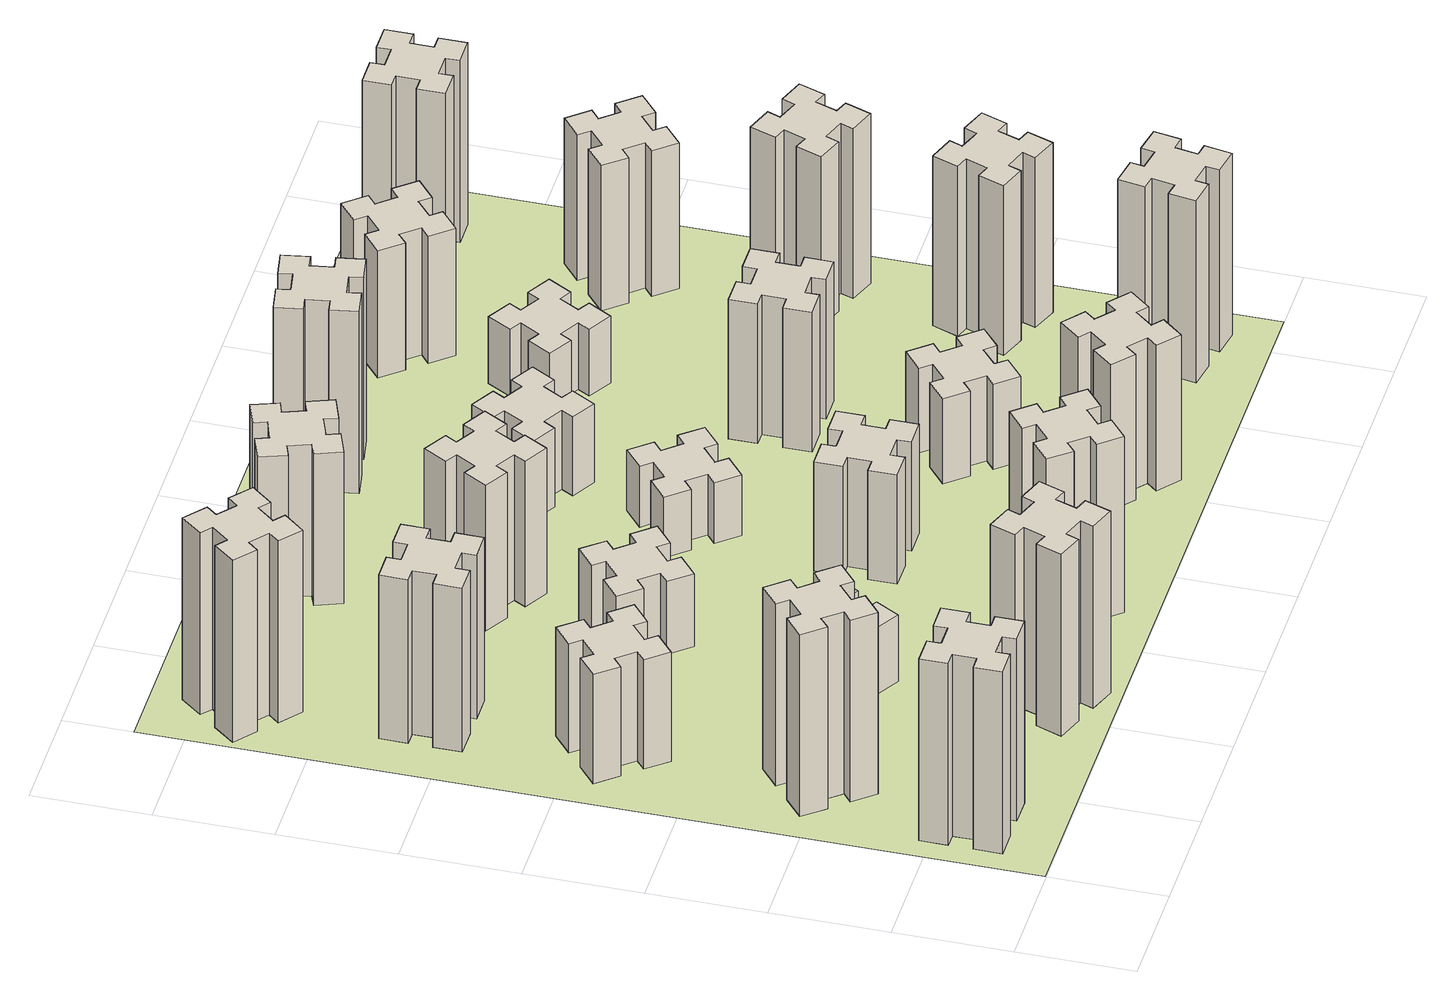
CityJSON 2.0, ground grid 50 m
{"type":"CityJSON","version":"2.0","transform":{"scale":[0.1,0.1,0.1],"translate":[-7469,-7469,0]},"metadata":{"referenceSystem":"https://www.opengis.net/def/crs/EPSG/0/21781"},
"CityObjects":{
"building1":{"type":"Building","attributes":{"class":"1000","function":"1000","usage":"1000","yearOfConstruction":2016,"roofType":"1000","measuredHeight":90,"storeysAboveGround":30,"storeysBelowGround":0},"geometry":[{"type":"Solid","lod":"1","boundaries":[[[[0,1,2,3,4,5,6,7,8,9,10,11,12,13,14,15,16,17,18,19]],[[17,16,20,21]],[[16,15,22,20]],[[15,14,23,22]],[[14,13,24,23]],[[13,12,25,24]],[[12,11,26,25]],[[11,10,27,26]],[[10,9,28,27]],[[9,8,29,28]],[[8,7,30,29]],[[7,6,31,30]],[[6,5,32,31]],[[5,4,33,32]],[[4,3,34,33]],[[3,2,35,34]],[[2,1,36,35]],[[1,0,37,36]],[[0,19,38,37]],[[19,18,39,38]],[[18,17,21,39]],[[24,25,26,27,28,29,30,31,32,33,34,35,36,37,38,39,21,20,22,23]]]]}]},
"building2":{"type":"Building","attributes":{"class":"1000","function":"1000","usage":"1000","yearOfConstruction":2016,"roofType":"1000","measuredHeight":90,"storeysAboveGround":30,"storeysBelowGround":0},"geometry":[{"type":"Solid","lod":"1","boundaries":[[[[40,41,42,43,44,45,46,47,48,49,50,51,52,53,54,55,56,57,58,59]],[[57,56,60,61]],[[56,55,62,60]],[[55,54,63,62]],[[54,53,64,63]],[[53,52,65,64]],[[52,51,66,65]],[[51,50,67,66]],[[50,49,68,67]],[[49,48,69,68]],[[48,47,70,69]],[[47,46,71,70]],[[46,45,72,71]],[[45,44,73,72]],[[44,43,74,73]],[[43,42,75,74]],[[42,41,76,75]],[[41,40,77,76]],[[40,59,78,77]],[[59,58,79,78]],[[58,57,61,79]],[[64,65,66,67,68,69,70,71,72,73,74,75,76,77,78,79,61,60,62,63]]]]}]},
"building3":{"type":"Building","attributes":{"class":"1000","function":"1000","usage":"1000","yearOfConstruction":2016,"roofType":"1000","measuredHeight":54,"storeysAboveGround":30,"storeysBelowGround":0},"geometry":[{"type":"Solid","lod":"1","boundaries":[[[[80,81,82,83,84,85,86,87,88,89,90,91,92,93,94,95,96,97,98,99]],[[97,96,100,101]],[[96,95,102,100]],[[95,94,103,102]],[[94,93,104,103]],[[93,92,105,104]],[[92,91,106,105]],[[91,90,107,106]],[[90,89,108,107]],[[89,88,109,108]],[[88,87,110,109]],[[87,86,111,110]],[[86,85,112,111]],[[85,84,113,112]],[[84,83,114,113]],[[83,82,115,114]],[[82,81,116,115]],[[81,80,117,116]],[[80,99,118,117]],[[99,98,119,118]],[[98,97,101,119]],[[104,105,106,107,108,109,110,111,112,113,114,115,116,117,118,119,101,100,102,103]]]]}]},
"building4":{"type":"Building","attributes":{"class":"1000","function":"1000","usage":"1000","yearOfConstruction":2016,"roofType":"1000","measuredHeight":81,"storeysAboveGround":30,"storeysBelowGround":0},"geometry":[{"type":"Solid","lod":"1","boundaries":[[[[120,121,122,123,124,125,126,127,128,129,130,131,132,133,134,135,136,137,138,139]],[[137,136,140,141]],[[136,135,142,140]],[[135,134,143,142]],[[134,133,144,143]],[[133,132,145,144]],[[132,131,146,145]],[[131,130,147,146]],[[130,129,148,147]],[[129,128,149,148]],[[128,127,150,149]],[[127,126,151,150]],[[126,125,152,151]],[[125,124,153,152]],[[124,123,154,153]],[[123,122,155,154]],[[122,121,156,155]],[[121,120,157,156]],[[120,139,158,157]],[[139,138,159,158]],[[138,137,141,159]],[[144,145,146,147,148,149,150,151,152,153,154,155,156,157,158,159,141,140,142,143]]]]}]},
"building5":{"type":"Building","attributes":{"class":"1000","function":"1000","usage":"1000","yearOfConstruction":2016,"roofType":"1000","measuredHeight":90,"storeysAboveGround":30,"storeysBelowGround":0},"geometry":[{"type":"Solid","lod":"1","boundaries":[[[[160,161,162,163,164,165,166,167,168,169,170,171,172,173,174,175,176,177,178,179]],[[177,176,180,181]],[[176,175,182,180]],[[175,174,183,182]],[[174,173,184,183]],[[173,172,185,184]],[[172,171,186,185]],[[171,170,187,186]],[[170,169,188,187]],[[169,168,189,188]],[[168,167,190,189]],[[167,166,191,190]],[[166,165,192,191]],[[165,164,193,192]],[[164,163,194,193]],[[163,162,195,194]],[[162,161,196,195]],[[161,160,197,196]],[[160,179,198,197]],[[179,178,199,198]],[[178,177,181,199]],[[184,185,186,187,188,189,190,191,192,193,194,195,196,197,198,199,181,180,182,183]]]]}]},
"building6":{"type":"Building","attributes":{"class":"1000","function":"1000","usage":"1000","yearOfConstruction":2016,"roofType":"1000","measuredHeight":90,"storeysAboveGround":30,"storeysBelowGround":0},"geometry":[{"type":"Solid","lod":"1","boundaries":[[[[200,201,202,203,204,205,206,207,208,209,210,211,212,213,214,215,216,217,218,219]],[[217,216,220,221]],[[216,215,222,220]],[[215,214,223,222]],[[214,213,224,223]],[[213,212,225,224]],[[212,211,226,225]],[[211,210,227,226]],[[210,209,228,227]],[[209,208,229,228]],[[208,207,230,229]],[[207,206,231,230]],[[206,205,232,231]],[[205,204,233,232]],[[204,203,234,233]],[[203,202,235,234]],[[202,201,236,235]],[[201,200,237,236]],[[200,219,238,237]],[[219,218,239,238]],[[218,217,221,239]],[[224,225,226,227,228,229,230,231,232,233,234,235,236,237,238,239,221,220,222,223]]]]}]},
"building7":{"type":"Building","attributes":{"class":"1000","function":"1000","usage":"1000","yearOfConstruction":2016,"roofType":"1000","measuredHeight":33,"storeysAboveGround":30,"storeysBelowGround":0},"geometry":[{"type":"Solid","lod":"1","boundaries":[[[[240,241,242,243,244,245,246,247,248,249,250,251,252,253,254,255,256,257,258,259]],[[257,256,260,261]],[[256,255,262,260]],[[255,254,263,262]],[[254,253,264,263]],[[253,252,265,264]],[[252,251,266,265]],[[251,250,267,266]],[[250,249,268,267]],[[249,248,269,268]],[[248,247,270,269]],[[247,246,271,270]],[[246,245,272,271]],[[245,244,273,272]],[[244,243,274,273]],[[243,242,275,274]],[[242,241,276,275]],[[241,240,277,276]],[[240,259,278,277]],[[259,258,279,278]],[[258,257,261,279]],[[264,265,266,267,268,269,270,271,272,273,274,275,276,277,278,279,261,260,262,263]]]]}]},
"building8":{"type":"Building","attributes":{"class":"1000","function":"1000","usage":"1000","yearOfConstruction":2016,"roofType":"1000","measuredHeight":36,"storeysAboveGround":30,"storeysBelowGround":0},"geometry":[{"type":"Solid","lod":"1","boundaries":[[[[280,281,282,283,284,285,286,287,288,289,290,291,292,293,294,295,296,297,298,299]],[[297,296,300,301]],[[296,295,302,300]],[[295,294,303,302]],[[294,293,304,303]],[[293,292,305,304]],[[292,291,306,305]],[[291,290,307,306]],[[290,289,308,307]],[[289,288,309,308]],[[288,287,310,309]],[[287,286,311,310]],[[286,285,312,311]],[[285,284,313,312]],[[284,283,314,313]],[[283,282,315,314]],[[282,281,316,315]],[[281,280,317,316]],[[280,299,318,317]],[[299,298,319,318]],[[298,297,301,319]],[[304,305,306,307,308,309,310,311,312,313,314,315,316,317,318,319,301,300,302,303]]]]}]},
"building9":{"type":"Building","attributes":{"class":"1000","function":"1000","usage":"1000","yearOfConstruction":2016,"roofType":"1000","measuredHeight":87,"storeysAboveGround":30,"storeysBelowGround":0},"geometry":[{"type":"Solid","lod":"1","boundaries":[[[[320,321,322,323,324,325,326,327,328,329,330,331,332,333,334,335,336,337,338,339]],[[337,336,340,341]],[[336,335,342,340]],[[335,334,343,342]],[[334,333,344,343]],[[333,332,345,344]],[[332,331,346,345]],[[331,330,347,346]],[[330,329,348,347]],[[329,328,349,348]],[[328,327,350,349]],[[327,326,351,350]],[[326,325,352,351]],[[325,324,353,352]],[[324,323,354,353]],[[323,322,355,354]],[[322,321,356,355]],[[321,320,357,356]],[[320,339,358,357]],[[339,338,359,358]],[[338,337,341,359]],[[344,345,346,347,348,349,350,351,352,353,354,355,356,357,358,359,341,340,342,343]]]]}]},
"building10":{"type":"Building","attributes":{"class":"1000","function":"1000","usage":"1000","yearOfConstruction":2016,"roofType":"1000","measuredHeight":72,"storeysAboveGround":30,"storeysBelowGround":0},"geometry":[{"type":"Solid","lod":"1","boundaries":[[[[360,361,362,363,364,365,366,367,368,369,370,371,372,373,374,375,376,377,378,379]],[[377,376,380,381]],[[376,375,382,380]],[[375,374,383,382]],[[374,373,384,383]],[[373,372,385,384]],[[372,371,386,385]],[[371,370,387,386]],[[370,369,388,387]],[[369,368,389,388]],[[368,367,390,389]],[[367,366,391,390]],[[366,365,392,391]],[[365,364,393,392]],[[364,363,394,393]],[[363,362,395,394]],[[362,361,396,395]],[[361,360,397,396]],[[360,379,398,397]],[[379,378,399,398]],[[378,377,381,399]],[[384,385,386,387,388,389,390,391,392,393,394,395,396,397,398,399,381,380,382,383]]]]}]},
"building11":{"type":"Building","attributes":{"class":"1000","function":"1000","usage":"1000","yearOfConstruction":2016,"roofType":"1000","measuredHeight":75,"storeysAboveGround":30,"storeysBelowGround":0},"geometry":[{"type":"Solid","lod":"1","boundaries":[[[[400,401,402,403,404,405,406,407,408,409,410,411,412,413,414,415,416,417,418,419]],[[417,416,420,421]],[[416,415,422,420]],[[415,414,423,422]],[[414,413,424,423]],[[413,412,425,424]],[[412,411,426,425]],[[411,410,427,426]],[[410,409,428,427]],[[409,408,429,428]],[[408,407,430,429]],[[407,406,431,430]],[[406,405,432,431]],[[405,404,433,432]],[[404,403,434,433]],[[403,402,435,434]],[[402,401,436,435]],[[401,400,437,436]],[[400,419,438,437]],[[419,418,439,438]],[[418,417,421,439]],[[424,425,426,427,428,429,430,431,432,433,434,435,436,437,438,439,421,420,422,423]]]]}]},
"building12":{"type":"Building","attributes":{"class":"1000","function":"1000","usage":"1000","yearOfConstruction":2016,"roofType":"1000","measuredHeight":54,"storeysAboveGround":30,"storeysBelowGround":0},"geometry":[{"type":"Solid","lod":"1","boundaries":[[[[440,441,442,443,444,445,446,447,448,449,450,451,452,453,454,455,456,457,458,459]],[[457,456,460,461]],[[456,455,462,460]],[[455,454,463,462]],[[454,453,464,463]],[[453,452,465,464]],[[452,451,466,465]],[[451,450,467,466]],[[450,449,468,467]],[[449,448,469,468]],[[448,447,470,469]],[[447,446,471,470]],[[446,445,472,471]],[[445,444,473,472]],[[444,443,474,473]],[[443,442,475,474]],[[442,441,476,475]],[[441,440,477,476]],[[440,459,478,477]],[[459,458,479,478]],[[458,457,461,479]],[[464,465,466,467,468,469,470,471,472,473,474,475,476,477,478,479,461,460,462,463]]]]}]},
"building13":{"type":"Building","attributes":{"class":"1000","function":"1000","usage":"1000","yearOfConstruction":2016,"roofType":"1000","measuredHeight":30,"storeysAboveGround":30,"storeysBelowGround":0},"geometry":[{"type":"Solid","lod":"1","boundaries":[[[[480,481,482,483,484,485,486,487,488,489,490,491,492,493,494,495,496,497,498,499]],[[497,496,500,501]],[[496,495,502,500]],[[495,494,503,502]],[[494,493,504,503]],[[493,492,505,504]],[[492,491,506,505]],[[491,490,507,506]],[[490,489,508,507]],[[489,488,509,508]],[[488,487,510,509]],[[487,486,511,510]],[[486,485,512,511]],[[485,484,513,512]],[[484,483,514,513]],[[483,482,515,514]],[[482,481,516,515]],[[481,480,517,516]],[[480,499,518,517]],[[499,498,519,518]],[[498,497,501,519]],[[504,505,506,507,508,509,510,511,512,513,514,515,516,517,518,519,501,500,502,503]]]]}]},
"building14":{"type":"Building","attributes":{"class":"1000","function":"1000","usage":"1000","yearOfConstruction":2016,"roofType":"1000","measuredHeight":72,"storeysAboveGround":30,"storeysBelowGround":0},"geometry":[{"type":"Solid","lod":"1","boundaries":[[[[520,521,522,523,524,525,526,527,528,529,530,531,532,533,534,535,536,537,538,539]],[[537,536,540,541]],[[536,535,542,540]],[[535,534,543,542]],[[534,533,544,543]],[[533,532,545,544]],[[532,531,546,545]],[[531,530,547,546]],[[530,529,548,547]],[[529,528,549,548]],[[528,527,550,549]],[[527,526,551,550]],[[526,525,552,551]],[[525,524,553,552]],[[524,523,554,553]],[[523,522,555,554]],[[522,521,556,555]],[[521,520,557,556]],[[520,539,558,557]],[[539,538,559,558]],[[538,537,541,559]],[[544,545,546,547,548,549,550,551,552,553,554,555,556,557,558,559,541,540,542,543]]]]}]},
"building15":{"type":"Building","attributes":{"class":"1000","function":"1000","usage":"1000","yearOfConstruction":2016,"roofType":"1000","measuredHeight":39,"storeysAboveGround":30,"storeysBelowGround":0},"geometry":[{"type":"Solid","lod":"1","boundaries":[[[[560,561,562,563,564,565,566,567,568,569,570,571,572,573,574,575,576,577,578,579]],[[577,576,580,581]],[[576,575,582,580]],[[575,574,583,582]],[[574,573,584,583]],[[573,572,585,584]],[[572,571,586,585]],[[571,570,587,586]],[[570,569,588,587]],[[569,568,589,588]],[[568,567,590,589]],[[567,566,591,590]],[[566,565,592,591]],[[565,564,593,592]],[[564,563,594,593]],[[563,562,595,594]],[[562,561,596,595]],[[561,560,597,596]],[[560,579,598,597]],[[579,578,599,598]],[[578,577,581,599]],[[584,585,586,587,588,589,590,591,592,593,594,595,596,597,598,599,581,580,582,583]]]]}]},
"building16":{"type":"Building","attributes":{"class":"1000","function":"1000","usage":"1000","yearOfConstruction":2016,"roofType":"1000","measuredHeight":90,"storeysAboveGround":30,"storeysBelowGround":0},"geometry":[{"type":"Solid","lod":"1","boundaries":[[[[600,601,602,603,604,605,606,607,608,609,610,611,612,613,614,615,616,617,618,619]],[[617,616,620,621]],[[616,615,622,620]],[[615,614,623,622]],[[614,613,624,623]],[[613,612,625,624]],[[612,611,626,625]],[[611,610,627,626]],[[610,609,628,627]],[[609,608,629,628]],[[608,607,630,629]],[[607,606,631,630]],[[606,605,632,631]],[[605,604,633,632]],[[604,603,634,633]],[[603,602,635,634]],[[602,601,636,635]],[[601,600,637,636]],[[600,619,638,637]],[[619,618,639,638]],[[618,617,621,639]],[[624,625,626,627,628,629,630,631,632,633,634,635,636,637,638,639,621,620,622,623]]]]}]},
"building17":{"type":"Building","attributes":{"class":"1000","function":"1000","usage":"1000","yearOfConstruction":2016,"roofType":"1000","measuredHeight":42,"storeysAboveGround":30,"storeysBelowGround":0},"geometry":[{"type":"Solid","lod":"1","boundaries":[[[[640,641,642,643,644,645,646,647,648,649,650,651,652,653,654,655,656,657,658,659]],[[657,656,660,661]],[[656,655,662,660]],[[655,654,663,662]],[[654,653,664,663]],[[653,652,665,664]],[[652,651,666,665]],[[651,650,667,666]],[[650,649,668,667]],[[649,648,669,668]],[[648,647,670,669]],[[647,646,671,670]],[[646,645,672,671]],[[645,644,673,672]],[[644,643,674,673]],[[643,642,675,674]],[[642,641,676,675]],[[641,640,677,676]],[[640,659,678,677]],[[659,658,679,678]],[[658,657,661,679]],[[664,665,666,667,668,669,670,671,672,673,674,675,676,677,678,679,661,660,662,663]]]]}]},
"building18":{"type":"Building","attributes":{"class":"1000","function":"1000","usage":"1000","yearOfConstruction":2016,"roofType":"1000","measuredHeight":69,"storeysAboveGround":30,"storeysBelowGround":0},"geometry":[{"type":"Solid","lod":"1","boundaries":[[[[680,681,682,683,684,685,686,687,688,689,690,691,692,693,694,695,696,697,698,699]],[[697,696,700,701]],[[696,695,702,700]],[[695,694,703,702]],[[694,693,704,703]],[[693,692,705,704]],[[692,691,706,705]],[[691,690,707,706]],[[690,689,708,707]],[[689,688,709,708]],[[688,687,710,709]],[[687,686,711,710]],[[686,685,712,711]],[[685,684,713,712]],[[684,683,714,713]],[[683,682,715,714]],[[682,681,716,715]],[[681,680,717,716]],[[680,699,718,717]],[[699,698,719,718]],[[698,697,701,719]],[[704,705,706,707,708,709,710,711,712,713,714,715,716,717,718,719,701,700,702,703]]]]}]},
"building19":{"type":"Building","attributes":{"class":"1000","function":"1000","usage":"1000","yearOfConstruction":2016,"roofType":"1000","measuredHeight":33,"storeysAboveGround":30,"storeysBelowGround":0},"geometry":[{"type":"Solid","lod":"1","boundaries":[[[[720,721,722,723,724,725,726,727,728,729,730,731,732,733,734,735,736,737,738,739]],[[737,736,740,741]],[[736,735,742,740]],[[735,734,743,742]],[[734,733,744,743]],[[733,732,745,744]],[[732,731,746,745]],[[731,730,747,746]],[[730,729,748,747]],[[729,728,749,748]],[[728,727,750,749]],[[727,726,751,750]],[[726,725,752,751]],[[725,724,753,752]],[[724,723,754,753]],[[723,722,755,754]],[[722,721,756,755]],[[721,720,757,756]],[[720,739,758,757]],[[739,738,759,758]],[[738,737,741,759]],[[744,745,746,747,748,749,750,751,752,753,754,755,756,757,758,759,741,740,742,743]]]]}]},
"building20":{"type":"Building","attributes":{"class":"1000","function":"1000","usage":"1000","yearOfConstruction":2016,"roofType":"1000","measuredHeight":90,"storeysAboveGround":30,"storeysBelowGround":0},"geometry":[{"type":"Solid","lod":"1","boundaries":[[[[760,761,762,763,764,765,766,767,768,769,770,771,772,773,774,775,776,777,778,779]],[[777,776,780,781]],[[776,775,782,780]],[[775,774,783,782]],[[774,773,784,783]],[[773,772,785,784]],[[772,771,786,785]],[[771,770,787,786]],[[770,769,788,787]],[[769,768,789,788]],[[768,767,790,789]],[[767,766,791,790]],[[766,765,792,791]],[[765,764,793,792]],[[764,763,794,793]],[[763,762,795,794]],[[762,761,796,795]],[[761,760,797,796]],[[760,779,798,797]],[[779,778,799,798]],[[778,777,781,799]],[[784,785,786,787,788,789,790,791,792,793,794,795,796,797,798,799,781,780,782,783]]]]}]},
"building21":{"type":"Building","attributes":{"class":"1000","function":"1000","usage":"1000","yearOfConstruction":2016,"roofType":"1000","measuredHeight":63,"storeysAboveGround":30,"storeysBelowGround":0},"geometry":[{"type":"Solid","lod":"1","boundaries":[[[[800,801,802,803,804,805,806,807,808,809,810,811,812,813,814,815,816,817,818,819]],[[817,816,820,821]],[[816,815,822,820]],[[815,814,823,822]],[[814,813,824,823]],[[813,812,825,824]],[[812,811,826,825]],[[811,810,827,826]],[[810,809,828,827]],[[809,808,829,828]],[[808,807,830,829]],[[807,806,831,830]],[[806,805,832,831]],[[805,804,833,832]],[[804,803,834,833]],[[803,802,835,834]],[[802,801,836,835]],[[801,800,837,836]],[[800,819,838,837]],[[819,818,839,838]],[[818,817,821,839]],[[824,825,826,827,828,829,830,831,832,833,834,835,836,837,838,839,821,820,822,823]]]]}]},
"building22":{"type":"Building","attributes":{"class":"1000","function":"1000","usage":"1000","yearOfConstruction":2016,"roofType":"1000","measuredHeight":84,"storeysAboveGround":30,"storeysBelowGround":0},"geometry":[{"type":"Solid","lod":"1","boundaries":[[[[840,841,842,843,844,845,846,847,848,849,850,851,852,853,854,855,856,857,858,859]],[[857,856,860,861]],[[856,855,862,860]],[[855,854,863,862]],[[854,853,864,863]],[[853,852,865,864]],[[852,851,866,865]],[[851,850,867,866]],[[850,849,868,867]],[[849,848,869,868]],[[848,847,870,869]],[[847,846,871,870]],[[846,845,872,871]],[[845,844,873,872]],[[844,843,874,873]],[[843,842,875,874]],[[842,841,876,875]],[[841,840,877,876]],[[840,859,878,877]],[[859,858,879,878]],[[858,857,861,879]],[[864,865,866,867,868,869,870,871,872,873,874,875,876,877,878,879,861,860,862,863]]]]}]},
"building23":{"type":"Building","attributes":{"class":"1000","function":"1000","usage":"1000","yearOfConstruction":2016,"roofType":"1000","measuredHeight":84,"storeysAboveGround":30,"storeysBelowGround":0},"geometry":[{"type":"Solid","lod":"1","boundaries":[[[[880,881,882,883,884,885,886,887,888,889,890,891,892,893,894,895,896,897,898,899]],[[897,896,900,901]],[[896,895,902,900]],[[895,894,903,902]],[[894,893,904,903]],[[893,892,905,904]],[[892,891,906,905]],[[891,890,907,906]],[[890,889,908,907]],[[889,888,909,908]],[[888,887,910,909]],[[887,886,911,910]],[[886,885,912,911]],[[885,884,913,912]],[[884,883,914,913]],[[883,882,915,914]],[[882,881,916,915]],[[881,880,917,916]],[[880,899,918,917]],[[899,898,919,918]],[[898,897,901,919]],[[904,905,906,907,908,909,910,911,912,913,914,915,916,917,918,919,901,900,902,903]]]]}]},
"building24":{"type":"Building","attributes":{"class":"1000","function":"1000","usage":"1000","yearOfConstruction":2016,"roofType":"1000","measuredHeight":72,"storeysAboveGround":30,"storeysBelowGround":0},"geometry":[{"type":"Solid","lod":"1","boundaries":[[[[920,921,922,923,924,925,926,927,928,929,930,931,932,933,934,935,936,937,938,939]],[[937,936,940,941]],[[936,935,942,940]],[[935,934,943,942]],[[934,933,944,943]],[[933,932,945,944]],[[932,931,946,945]],[[931,930,947,946]],[[930,929,948,947]],[[929,928,949,948]],[[928,927,950,949]],[[927,926,951,950]],[[926,925,952,951]],[[925,924,953,952]],[[924,923,954,953]],[[923,922,955,954]],[[922,921,956,955]],[[921,920,957,956]],[[920,939,958,957]],[[939,938,959,958]],[[938,937,941,959]],[[944,945,946,947,948,949,950,951,952,953,954,955,956,957,958,959,941,940,942,943]]]]}]},
"building25":{"type":"Building","attributes":{"class":"1000","function":"1000","usage":"1000","yearOfConstruction":2016,"roofType":"1000","measuredHeight":90,"storeysAboveGround":30,"storeysBelowGround":0},"geometry":[{"type":"Solid","lod":"1","boundaries":[[[[960,961,962,963,964,965,966,967,968,969,970,971,972,973,974,975,976,977,978,979]],[[977,976,980,981]],[[976,975,982,980]],[[975,974,983,982]],[[974,973,984,983]],[[973,972,985,984]],[[972,971,986,985]],[[971,970,987,986]],[[970,969,988,987]],[[969,968,989,988]],[[968,967,990,989]],[[967,966,991,990]],[[966,965,992,991]],[[965,964,993,992]],[[964,963,994,993]],[[963,962,995,994]],[[962,961,996,995]],[[961,960,997,996]],[[960,979,998,997]],[[979,978,999,998]],[[978,977,981,999]],[[984,985,986,987,988,989,990,991,992,993,994,995,996,997,998,999,981,980,982,983]]]]}]},
"landuse1":{"type":"LandUse","attributes":{"name":"plot1","function":"1010"},"geometry":[{"type":"MultiSurface","lod":"1","boundaries":[[[1000,1001,1002,1003]]]}]}
},
"vertices":[
[165,425,0],[165,325,0],[105,325,0],[105,205,0],[225,205,0],[225,265,0],[325,265,0],[325,205,0],[445,205,0],[445,325,0],[385,325,0],[385,425,0],[445,425,0],[445,545,0],[325,545,0],[325,485,0],[225,485,0],[225,545,0],[105,545,0],[105,425,0],[225,485,900],[225,545,900],[325,485,900],[325,545,900],[445,545,900],[445,425,900],[385,425,900],[385,325,900],[445,325,900],[445,205,900],[325,205,900],[325,265,900],[225,265,900],[225,205,900],[105,205,900],[105,325,900],[165,325,900],[165,425,900],[105,425,900],[105,545,900],
[492,1048,0],[427,1124,0],[473,1163,0],[396,1255,0],[304,1178,0],[343,1132,0],[266,1067,0],[228,1113,0],[136,1036,0],[213,944,0],[259,983,0],[323,906,0],[277,868,0],[354,776,0],[446,853,0],[408,899,0],[484,963,0],[523,917,0],[615,994,0],[538,1086,0],[484,963,900],[523,917,900],[408,899,900],[446,853,900],[354,776,900],[277,868,900],[323,906,900],[259,983,900],[213,944,900],[136,1036,900],[228,1113,900],[266,1067,900],[343,1132,900],[304,1178,900],[396,1255,900],[473,1163,900],[427,1124,900],[492,1048,900],[538,1086,900],[615,994,900],
[492,1888,0],[427,1964,0],[473,2003,0],[396,2095,0],[304,2018,0],[343,1972,0],[266,1907,0],[228,1953,0],[136,1876,0],[213,1784,0],[259,1823,0],[323,1746,0],[277,1708,0],[354,1616,0],[446,1693,0],[408,1739,0],[484,1803,0],[523,1757,0],[615,1834,0],[538,1926,0],[484,1803,540],[523,1757,540],[408,1739,540],[446,1693,540],[354,1616,540],[277,1708,540],[323,1746,540],[259,1823,540],[213,1784,540],[136,1876,540],[228,1953,540],[266,1907,540],[343,1972,540],[304,2018,540],[396,2095,540],[473,2003,540],[427,1964,540],[492,1888,540],[538,1926,540],[615,1834,540],
[485,2545,0],[485,2645,0],[545,2645,0],[545,2765,0],[425,2765,0],[425,2705,0],[325,2705,0],[325,2765,0],[205,2765,0],[205,2645,0],[265,2645,0],[265,2545,0],[205,2545,0],[205,2425,0],[325,2425,0],[325,2485,0],[425,2485,0],[425,2425,0],[545,2425,0],[545,2545,0],[425,2485,810],[425,2425,810],[325,2485,810],[325,2425,810],[205,2425,810],[205,2545,810],[265,2545,810],[265,2645,810],[205,2645,810],[205,2765,810],[325,2765,810],[325,2705,810],[425,2705,810],[425,2765,810],[545,2765,810],[545,2645,810],[485,2645,810],[485,2545,810],[545,2545,810],[545,2425,810],
[1029,360,0],[995,266,0],[939,287,0],[897,174,0],[1010,133,0],[1031,189,0],[1125,155,0],[1104,99,0],[1217,57,0],[1258,170,0],[1202,191,0],[1236,285,0],[1292,264,0],[1333,377,0],[1220,418,0],[1200,362,0],[1106,396,0],[1127,452,0],[1014,493,0],[973,380,0],[1106,396,900],[1127,452,900],[1200,362,900],[1220,418,900],[1333,377,900],[1292,264,900],[1236,285,900],[1202,191,900],[1258,170,900],[1217,57,900],[1104,99,900],[1125,155,900],[1031,189,900],[1010,133,900],[897,174,900],[939,287,900],[995,266,900],[1029,360,900],[973,380,900],[1014,493,900],
[384,3387,0],[308,3452,0],[346,3498,0],[254,3575,0],[177,3483,0],[223,3444,0],[159,3368,0],[113,3406,0],[36,3314,0],[128,3237,0],[166,3283,0],[243,3219,0],[204,3173,0],[296,3096,0],[373,3188,0],[327,3226,0],[392,3303,0],[438,3264,0],[515,3356,0],[423,3433,0],[392,3303,900],[438,3264,900],[327,3226,900],[373,3188,900],[296,3096,900],[204,3173,900],[243,3219,900],[166,3283,900],[128,3237,900],[36,3314,900],[113,3406,900],[159,3368,900],[223,3444,900],[177,3483,900],[254,3575,900],[346,3498,900],[308,3452,900],[384,3387,900],[423,3433,900],[515,3356,900],
[1086,1017,0],[1136,1104,0],[1188,1074,0],[1248,1178,0],[1144,1238,0],[1114,1186,0],[1027,1236,0],[1057,1288,0],[953,1348,0],[893,1244,0],[945,1214,0],[895,1127,0],[843,1157,0],[783,1053,0],[887,993,0],[917,1045,0],[1004,995,0],[974,943,0],[1078,883,0],[1138,987,0],[1004,995,330],[974,943,330],[917,1045,330],[887,993,330],[783,1053,330],[843,1157,330],[895,1127,330],[945,1214,330],[893,1244,330],[953,1348,330],[1057,1288,330],[1027,1236,330],[1114,1186,330],[1144,1238,330],[1248,1178,330],[1188,1074,330],[1136,1104,330],[1086,1017,330],[1138,987,330],[1078,883,330],
[1083,2072,0],[1006,2007,0],[968,2053,0],[876,1976,0],[953,1884,0],[999,1923,0],[1063,1846,0],[1017,1808,0],[1094,1716,0],[1186,1793,0],[1148,1839,0],[1224,1903,0],[1263,1857,0],[1355,1934,0],[1278,2026,0],[1232,1988,0],[1167,2064,0],[1213,2103,0],[1136,2195,0],[1044,2118,0],[1167,2064,360],[1213,2103,360],[1232,1988,360],[1278,2026,360],[1355,1934,360],[1263,1857,360],[1224,1903,360],[1148,1839,360],[1186,1793,360],[1094,1716,360],[1017,1808,360],[1063,1846,360],[999,1923,360],[953,1884,360],[876,1976,360],[968,2053,360],[1006,2007,360],[1083,2072,360],[1044,2118,360],[1136,2195,360],
[1639,343,0],[1703,266,0],[1657,228,0],[1734,136,0],[1826,213,0],[1788,259,0],[1864,323,0],[1903,277,0],[1995,354,0],[1918,446,0],[1872,408,0],[1807,484,0],[1853,523,0],[1776,615,0],[1684,538,0],[1723,492,0],[1646,427,0],[1608,473,0],[1516,396,0],[1593,304,0],[1646,427,870],[1608,473,870],[1723,492,870],[1684,538,870],[1776,615,870],[1853,523,870],[1807,484,870],[1872,408,870],[1918,446,870],[1995,354,870],[1903,277,870],[1864,323,870],[1788,259,870],[1826,213,870],[1734,136,870],[1657,228,870],[1703,266,870],[1639,343,870],[1593,304,870],[1516,396,870],
[1314,2666,0],[1227,2716,0],[1257,2768,0],[1153,2828,0],[1093,2724,0],[1145,2694,0],[1095,2607,0],[1043,2637,0],[983,2533,0],[1087,2473,0],[1117,2525,0],[1204,2475,0],[1174,2423,0],[1278,2363,0],[1338,2467,0],[1286,2497,0],[1336,2584,0],[1388,2554,0],[1448,2658,0],[1344,2718,0],[1336,2584,720],[1388,2554,720],[1286,2497,720],[1338,2467,720],[1278,2363,720],[1174,2423,720],[1204,2475,720],[1117,2525,720],[1087,2473,720],[983,2533,720],[1043,2637,720],[1095,2607,720],[1145,2694,720],[1093,2724,720],[1153,2828,720],[1257,2768,720],[1227,2716,720],[1314,2666,720],[1344,2718,720],[1448,2658,720],
[1125,3456,0],[1031,3422,0],[1010,3478,0],[897,3437,0],[939,3324,0],[995,3345,0],[1029,3251,0],[973,3230,0],[1014,3117,0],[1127,3159,0],[1106,3215,0],[1200,3249,0],[1220,3193,0],[1333,3234,0],[1292,3347,0],[1236,3326,0],[1202,3420,0],[1258,3440,0],[1217,3553,0],[1104,3512,0],[1202,3420,750],[1258,3440,750],[1236,3326,750],[1292,3347,750],[1333,3234,750],[1220,3193,750],[1200,3249,750],[1106,3215,750],[1127,3159,750],[1014,3117,750],[973,3230,750],[1029,3251,750],[995,3345,750],[939,3324,750],[897,3437,750],[1010,3478,750],[1031,3422,750],[1125,3456,750],[1104,3512,750],[1217,3553,750],
[1745,1265,0],[1745,1165,0],[1685,1165,0],[1685,1045,0],[1805,1045,0],[1805,1105,0],[1905,1105,0],[1905,1045,0],[2025,1045,0],[2025,1165,0],[1965,1165,0],[1965,1265,0],[2025,1265,0],[2025,1385,0],[1905,1385,0],[1905,1325,0],[1805,1325,0],[1805,1385,0],[1685,1385,0],[1685,1265,0],[1805,1325,540],[1805,1385,540],[1905,1325,540],[1905,1385,540],[2025,1385,540],[2025,1265,540],[1965,1265,540],[1965,1165,540],[2025,1165,540],[2025,1045,540],[1905,1045,540],[1905,1105,540],[1805,1105,540],[1805,1045,540],[1685,1045,540],[1685,1165,540],[1745,1165,540],[1745,1265,540],[1685,1265,540],[1685,1385,540],
[1972,1988,0],[1907,2064,0],[1953,2103,0],[1876,2195,0],[1784,2118,0],[1823,2072,0],[1746,2007,0],[1708,2053,0],[1616,1976,0],[1693,1884,0],[1739,1923,0],[1803,1846,0],[1757,1808,0],[1834,1716,0],[1926,1793,0],[1888,1839,0],[1964,1903,0],[2003,1857,0],[2095,1934,0],[2018,2026,0],[1964,1903,300],[2003,1857,300],[1888,1839,300],[1926,1793,300],[1834,1716,300],[1757,1808,300],[1803,1846,300],[1739,1923,300],[1693,1884,300],[1616,1976,300],[1708,2053,300],[1746,2007,300],[1823,2072,300],[1784,2118,300],[1876,2195,300],[1953,2103,300],[1907,2064,300],[1972,1988,300],[2018,2026,300],[2095,1934,300],
[2486,323,0],[2563,259,0],[2524,213,0],[2616,136,0],[2693,228,0],[2647,266,0],[2712,343,0],[2758,304,0],[2835,396,0],[2743,473,0],[2704,427,0],[2628,492,0],[2666,538,0],[2574,615,0],[2497,523,0],[2543,484,0],[2479,408,0],[2433,446,0],[2356,354,0],[2448,277,0],[2479,408,720],[2433,446,720],[2543,484,720],[2497,523,720],[2574,615,720],[2666,538,720],[2628,492,720],[2704,427,720],[2743,473,720],[2835,396,720],[2758,304,720],[2712,343,720],[2647,266,720],[2693,228,720],[2616,136,720],[2524,213,720],[2563,259,720],[2486,323,720],[2448,277,720],[2356,354,720],
[2026,2497,0],[2076,2584,0],[2128,2554,0],[2188,2658,0],[2084,2718,0],[2054,2666,0],[1967,2716,0],[1997,2768,0],[1893,2828,0],[1833,2724,0],[1885,2694,0],[1835,2607,0],[1783,2637,0],[1723,2533,0],[1827,2473,0],[1857,2525,0],[1944,2475,0],[1914,2423,0],[2018,2363,0],[2078,2467,0],[1944,2475,390],[1914,2423,390],[1857,2525,390],[1827,2473,390],[1723,2533,390],[1783,2637,390],[1835,2607,390],[1885,2694,390],[1833,2724,390],[1893,2828,390],[1997,2768,390],[1967,2716,390],[2054,2666,390],[2084,2718,390],[2188,2658,390],[2128,2554,390],[2076,2584,390],[2026,2497,390],[2078,2467,390],[2018,2363,390],
[1972,3405,0],[1955,3504,0],[2014,3514,0],[1993,3632,0],[1875,3611,0],[1885,3552,0],[1787,3535,0],[1777,3594,0],[1658,3573,0],[1679,3455,0],[1738,3465,0],[1756,3367,0],[1697,3357,0],[1717,3238,0],[1836,3259,0],[1825,3318,0],[1924,3336,0],[1934,3277,0],[2052,3297,0],[2031,3416,0],[1924,3336,900],[1934,3277,900],[1825,3318,900],[1836,3259,900],[1717,3238,900],[1697,3357,900],[1756,3367,900],[1738,3465,900],[1679,3455,900],[1658,3573,900],[1777,3594,900],[1787,3535,900],[1885,3552,900],[1875,3611,900],[1993,3632,900],[2014,3514,900],[1955,3504,900],[1972,3405,900],[2031,3416,900],[2052,3297,900],
[2563,1132,0],[2486,1067,0],[2448,1113,0],[2356,1036,0],[2433,944,0],[2479,983,0],[2543,906,0],[2497,868,0],[2574,776,0],[2666,853,0],[2628,899,0],[2704,963,0],[2743,917,0],[2835,994,0],[2758,1086,0],[2712,1048,0],[2647,1124,0],[2693,1163,0],[2616,1255,0],[2524,1178,0],[2647,1124,420],[2693,1163,420],[2712,1048,420],[2758,1086,420],[2835,994,420],[2743,917,420],[2704,963,420],[2628,899,420],[2666,853,420],[2574,776,420],[2497,868,420],[2543,906,420],[2479,983,420],[2433,944,420],[2356,1036,420],[2448,1113,420],[2486,1067,420],[2563,1132,420],[2524,1178,420],[2616,1255,420],
[2545,1645,0],[2645,1645,0],[2645,1585,0],[2765,1585,0],[2765,1705,0],[2705,1705,0],[2705,1805,0],[2765,1805,0],[2765,1925,0],[2645,1925,0],[2645,1865,0],[2545,1865,0],[2545,1925,0],[2425,1925,0],[2425,1805,0],[2485,1805,0],[2485,1705,0],[2425,1705,0],[2425,1585,0],[2545,1585,0],[2485,1705,690],[2425,1705,690],[2485,1805,690],[2425,1805,690],[2425,1925,690],[2545,1925,690],[2545,1865,690],[2645,1865,690],[2645,1925,690],[2765,1925,690],[2765,1805,690],[2705,1805,690],[2705,1705,690],[2765,1705,690],[2765,1585,690],[2645,1585,690],[2645,1645,690],[2545,1645,690],[2545,1585,690],[2425,1585,690],
[2666,2597,0],[2716,2684,0],[2768,2654,0],[2828,2758,0],[2724,2818,0],[2694,2766,0],[2607,2816,0],[2637,2868,0],[2533,2928,0],[2473,2824,0],[2525,2794,0],[2475,2707,0],[2423,2737,0],[2363,2633,0],[2467,2573,0],[2497,2625,0],[2584,2575,0],[2554,2523,0],[2658,2463,0],[2718,2567,0],[2584,2575,330],[2554,2523,330],[2497,2625,330],[2467,2573,330],[2363,2633,330],[2423,2737,330],[2475,2707,330],[2525,2794,330],[2473,2824,330],[2533,2928,330],[2637,2868,330],[2607,2816,330],[2694,2766,330],[2724,2818,330],[2828,2758,330],[2768,2654,330],[2716,2684,330],[2666,2597,330],[2718,2567,330],[2658,2463,330],
[3504,475,0],[3405,492,0],[3416,551,0],[3297,572,0],[3277,454,0],[3336,444,0],[3318,345,0],[3259,356,0],[3238,237,0],[3357,217,0],[3367,276,0],[3465,258,0],[3455,199,0],[3573,178,0],[3594,297,0],[3535,307,0],[3552,405,0],[3611,395,0],[3632,513,0],[3514,534,0],[3552,405,900],[3611,395,900],[3535,307,900],[3594,297,900],[3573,178,900],[3455,199,900],[3465,258,900],[3367,276,900],[3357,217,900],[3238,237,900],[3259,356,900],[3318,345,900],[3336,444,900],[3277,454,900],[3297,572,900],[3416,551,900],[3405,492,900],[3504,475,900],[3514,534,900],[3632,513,900],
[2812,3368,0],[2747,3444,0],[2793,3483,0],[2716,3575,0],[2624,3498,0],[2663,3452,0],[2586,3387,0],[2548,3433,0],[2456,3356,0],[2533,3264,0],[2579,3303,0],[2643,3226,0],[2597,3188,0],[2674,3096,0],[2766,3173,0],[2728,3219,0],[2804,3283,0],[2843,3237,0],[2935,3314,0],[2858,3406,0],[2804,3283,630],[2843,3237,630],[2728,3219,630],[2766,3173,630],[2674,3096,630],[2597,3188,630],[2643,3226,630],[2579,3303,630],[2533,3264,630],[2456,3356,630],[2548,3433,630],[2586,3387,630],[2663,3452,630],[2624,3498,630],[2716,3575,630],[2793,3483,630],[2747,3444,630],[2812,3368,630],[2858,3406,630],[2935,3314,630],
[3351,1029,0],[3445,995,0],[3424,939,0],[3537,897,0],[3578,1010,0],[3522,1031,0],[3556,1125,0],[3612,1104,0],[3653,1217,0],[3540,1258,0],[3520,1202,0],[3426,1236,0],[3447,1292,0],[3334,1333,0],[3293,1220,0],[3349,1200,0],[3315,1106,0],[3259,1127,0],[3217,1014,0],[3330,973,0],[3315,1106,840],[3259,1127,840],[3349,1200,840],[3293,1220,840],[3334,1333,840],[3447,1292,840],[3426,1236,840],[3520,1202,840],[3540,1258,840],[3653,1217,840],[3612,1104,840],[3556,1125,840],[3522,1031,840],[3578,1010,840],[3537,897,840],[3424,939,840],[3445,995,840],[3351,1029,840],[3330,973,840],[3217,1014,840],
[3520,1942,0],[3426,1976,0],[3447,2032,0],[3334,2073,0],[3293,1960,0],[3349,1940,0],[3315,1846,0],[3259,1867,0],[3217,1754,0],[3330,1713,0],[3351,1769,0],[3445,1735,0],[3424,1679,0],[3537,1637,0],[3578,1750,0],[3522,1771,0],[3556,1865,0],[3612,1844,0],[3653,1957,0],[3540,1998,0],[3556,1865,840],[3612,1844,840],[3522,1771,840],[3578,1750,840],[3537,1637,840],[3424,1679,840],[3445,1735,840],[3351,1769,840],[3330,1713,840],[3217,1754,840],[3259,1867,840],[3315,1846,840],[3349,1940,840],[3293,1960,840],[3334,2073,840],[3447,2032,840],[3426,1976,840],[3520,1942,840],[3540,1998,840],[3653,1957,840],
[3219,2563,0],[3283,2486,0],[3237,2448,0],[3314,2356,0],[3406,2433,0],[3368,2479,0],[3444,2543,0],[3483,2497,0],[3575,2574,0],[3498,2666,0],[3452,2628,0],[3387,2704,0],[3433,2743,0],[3356,2835,0],[3264,2758,0],[3303,2712,0],[3226,2647,0],[3188,2693,0],[3096,2616,0],[3173,2524,0],[3226,2647,720],[3188,2693,720],[3303,2712,720],[3264,2758,720],[3356,2835,720],[3433,2743,720],[3387,2704,720],[3452,2628,720],[3498,2666,720],[3575,2574,720],[3483,2497,720],[3444,2543,720],[3368,2479,720],[3406,2433,720],[3314,2356,720],[3237,2448,720],[3283,2486,720],[3219,2563,720],[3173,2524,720],[3096,2616,720],
[3285,3325,0],[3385,3325,0],[3385,3265,0],[3505,3265,0],[3505,3385,0],[3445,3385,0],[3445,3485,0],[3505,3485,0],[3505,3605,0],[3385,3605,0],[3385,3545,0],[3285,3545,0],[3285,3605,0],[3165,3605,0],[3165,3485,0],[3225,3485,0],[3225,3385,0],[3165,3385,0],[3165,3265,0],[3285,3265,0],[3225,3385,900],[3165,3385,900],[3225,3485,900],[3165,3485,900],[3165,3605,900],[3285,3605,900],[3285,3545,900],[3385,3545,900],[3385,3605,900],[3505,3605,900],[3505,3485,900],[3445,3485,900],[3445,3385,900],[3505,3385,900],[3505,3265,900],[3385,3265,900],[3385,3325,900],[3285,3325,900],[3285,3265,900],[3165,3265,900],
[5,3705,0],[3705,3705,0],[3705,5,0],[5,5,0]
]}
